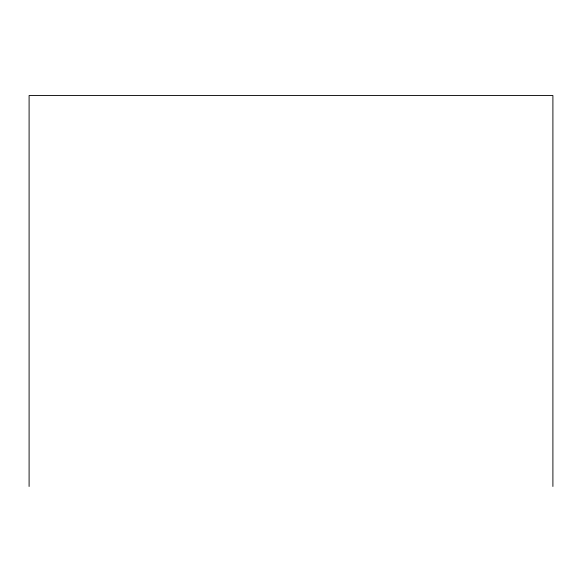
<?xml version="1.0" encoding="UTF-8"?>
<svg xmlns="http://www.w3.org/2000/svg" width="582" height="582" viewBox="0 0 582 582"><rect width="100%" height="100%" fill="white"/><g stroke="black" fill="none" stroke-linecap="round" stroke-linejoin="round"><path stroke-width="0.87" d="M552.9 486.479L552.9 95.521L29.1 95.521L29.1 486.479"/></g></svg>
